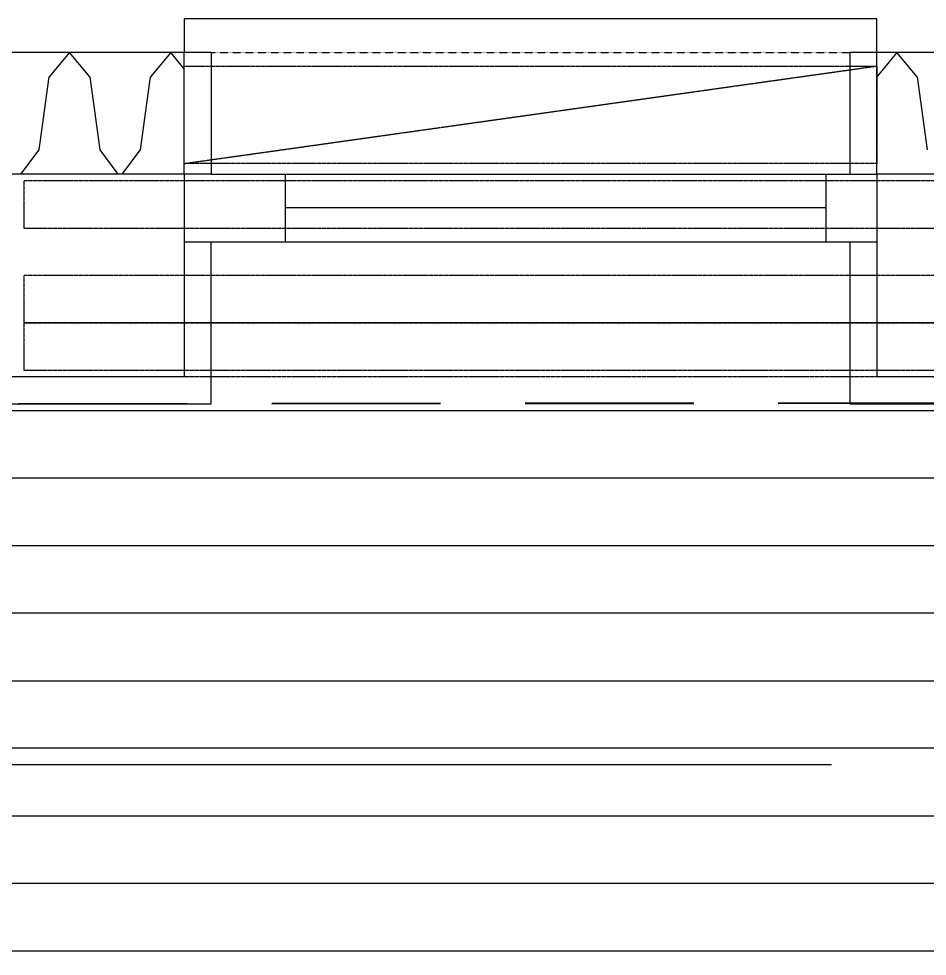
# Model space of a CAD drawing. Header units: millimetres. Extents: x 90740 to 167944, y -39332 to 25855.
# Drawn here: x 100823 to 102168, y 16945 to 18332 of the extents above; entities that cross this region are included whole.
import ezdxf

# ---------------------------------------------------------------- set-up
doc = ezdxf.new("R2010")
doc.units = ezdxf.units.MM
for name, pattern in [('CARKOVANA', [0.21, 0.15, -0.06]), ('Carkovana 0.5x', [0.14, 0.1, -0.04]), ('DASH', [75, 50, -25]), ('TECKOVANA', [0.06, 0, -0.06])]:
    doc.linetypes.add(name, pattern=pattern)
for name, color, linetype in [('OKRAJOV__DILAT_CIA_PDL', 2, 'Continuous'), ('PODLAHOVKA', 7, 'Continuous'), ('TABU_KY', 7, 'Continuous')]:
    doc.layers.add(name, color=color, linetype=linetype)
doc.layers.add('XR$1$STANDARD', color=252, linetype='Continuous', lineweight=25)

# ---------------------------------------------------------------- blocks, each defined once
blk = doc.blocks.new('A$C90b3fe5d')
at = {"layer": 'XR$1$STANDARD', "linetype": 'Continuous', "lineweight": -2}
for points in [[(1592.1, 21707.4), (1592.2, 21707.5), (1592.3, 21707.4), (1592.2, 21707.3)], [(1742.1, 21707.4), (1742.2, 21707.5), (1742.3, 21707.4), (1742.2, 21707.3)], [(2817.2, 21707.5), (2817.3, 21707.4), (2817.2, 21707.3)]]:
    blk.add_hatch(color=256, dxfattribs=at).paths.add_polyline_path(points, flags=16)
for p, q in [((1792.2, 21793.4), (1792.2, 21743.4)), ((2817.2, 21793.4), (1792.2, 21793.4)), ((2817.2, 21743.4), (2817.2, 21793.4)), ((1832.2, 21743.4), (62.2, 21743.4)), ((1622.2, 21743.4), (1592.2, 21707.4)), ((1652.2, 21707.4), (1622.2, 21743.4)), ((1772.2, 21743.4), (1742.2, 21707.4)), ((1792.2, 21719.4), (1772.2, 21743.4)), ((1792.2, 21563.4), (1792.2, 21743.4)), ((1832.2, 21743.4), (1832.2, 21563.4)), ((2777.2, 21743.4), (2777.2, 21563.4)), ((5607.2, 21743.4), (2777.2, 21743.4)), ((2817.2, 21563.4), (2817.2, 21743.4)), ((2847.2, 21743.4), (2817.2, 21707.4)), ((2877.2, 21707.4), (2847.2, 21743.4)), ((1577.4, 21599.4), (1592.2, 21707.4)), ((1652.2, 21707.4), (1667.1, 21599.4)), ((1727.4, 21599.4), (1742.2, 21707.4)), ((2877.2, 21707.4), (2892.1, 21599.4)), ((1550.4, 21563.4), (1577.4, 21599.4)), ((1667.1, 21599.4), (1694.1, 21563.4)), ((1700.4, 21563.4), (1727.4, 21599.4)), ((1792.2, 21563.4), (242.2, 21563.4)), ((1832.2, 21563.4), (1792.2, 21563.4)), ((1792.2, 21563.4), (1792.2, 21263.4)), ((1832.2, 21563.4), (2777.2, 21563.4)), ((1942.2, 21463.4), (1942.2, 21563.4)), ((2742.2, 21463.4), (2742.2, 21563.4)), ((2777.2, 21563.4), (2817.2, 21563.4)), ((2817.2, 21563.4), (2817.2, 21263.4)), ((5567.2, 21563.4), (2817.2, 21563.4)), ((2742.2, 21513.4), (1942.2, 21513.4)), ((1792.2, 21463.4), (2817.2, 21463.4)), ((1832.2, 21223.4), (1832.2, 21463.4)), ((2777.2, 21463.4), (2777.2, 21223.4)), ((1792.2, 21263.4), (542.2, 21263.4)), ((4742.2, 21263.4), (2817.2, 21263.4)), ((582.2, 21223.4), (1832.2, 21223.4)), ((2777.2, 21223.4), (4702.2, 21223.4))]:
    blk.add_line(p, q, dxfattribs=at)
at = {"layer": 'XR$1$STANDARD', "linetype": 'CARKOVANA', "lineweight": -2}
blk.add_line((1832.2, 21743.4), (2777.2, 21743.4), dxfattribs=at)
at = {"layer": 'XR$1$STANDARD', "linetype": 'Carkovana 0.5x', "lineweight": -2}
for p, q in [((1792.2, 21723.4), (2817.2, 21723.4)), ((1792.2, 21579.1), (1792.2, 21723.4)), ((1792.2, 21723.4), (1792.2, 21723.4)), ((1792.2, 21579.1), (2817.2, 21723.4)), ((2817.2, 21723.4), (2817.2, 21579.1)), ((2817.2, 21579.1), (1792.2, 21579.1))]:
    blk.add_line(p, q, dxfattribs=at)
at = {"layer": 'XR$1$STANDARD', "linetype": 'TECKOVANA', "lineweight": -2}
for p, q in [((3054.7, 21553.4), (1554.7, 21553.4)), ((1554.7, 21553.4), (1554.7, 21483.4)), ((1554.7, 21483.4), (3054.7, 21483.4)), ((1554.7, 21483.4), (1554.7, 21483.4)), ((3054.7, 21413.4), (1554.7, 21413.4)), ((1554.7, 21413.4), (1554.7, 21343.4)), ((3054.7, 21343.4), (1554.7, 21343.4)), ((1554.7, 21343.4), (1554.7, 21273.4)), ((1554.7, 21343.4), (3054.7, 21343.4)), ((1554.7, 21343.4), (1554.7, 21343.4)), ((1554.7, 21273.4), (3054.7, 21273.4)), ((1554.7, 21273.4), (1554.7, 21273.4)), ((2817.2, 21263.4), (1792.2, 21263.4))]:
    blk.add_line(p, q, dxfattribs=at)

msp = doc.modelspace()

# ---------------------------------------------------------------- linework, layer by layer
at = {"layer": 'OKRAJOV__DILAT_CIA_PDL', "color": 95, "linetype": 'DASH', "lineweight": 40, "ltscale": 5}
msp.add_lwpolyline([(102197.3, 17763.3), (100018.5, 17761.4), (100017.9, 14802.4), (104017.9, 14802.4)], dxfattribs=at)
at = {"layer": 'PODLAHOVKA', "color": 12, "ltscale": 5}
for points in [[(102600.5, 14852.4), (100115.7, 14852.4), (100102.4, 14857.9), (100073.4, 14886.9), (100067.9, 14900.2), (100067.9, 17704.6), (100073.4, 17717.9), (100102.4, 17746.9), (100115.7, 17752.4), (103611.9, 17752.4)], [(103611.9, 17652.4), (100157.7, 17652.4), (100146.6, 17647.8), (100121.1, 17622.3), (100117.9, 17614.4), (100117.9, 17590.3), (100121.1, 17582.5), (100146.6, 17557), (100157.7, 17552.4), (103611.9, 17552.4)], [(103611.9, 17452.4), (100157.7, 17452.4), (100146.6, 17447.8), (100121.1, 17422.3), (100117.9, 17414.4), (100117.9, 17390.3), (100121.1, 17382.5), (100146.6, 17357), (100157.7, 17352.4), (103403.4, 17352.4)], [(103611.9, 17252.4), (100157.7, 17252.4), (100146.6, 17247.8), (100121.1, 17222.3), (100117.9, 17214.4), (100117.9, 17190.3), (100121.1, 17182.5), (100146.6, 17157), (100157.7, 17152.4), (103611.9, 17152.4)], [(103611.9, 17052.4), (100157.7, 17052.4), (100146.6, 17047.8), (100121.1, 17022.3), (100117.9, 17014.4), (100117.9, 16990.3), (100121.1, 16982.5), (100146.6, 16957), (100157.7, 16952.4), (103611.9, 16952.4)]]:
    msp.add_lwpolyline(points, dxfattribs=at)
at = {"layer": 'TABU_KY', "color": 5}
msp.add_line((98273.9, 17228.5), (102025.9, 17228.5), dxfattribs=at)

# ---------------------------------------------------------------- block references
at = {"linetype": 'Continuous'}
msp.add_blockref('A$C90b3fe5d', (99275.7, -3461), dxfattribs=at)

doc.saveas('drawing.dxf')
